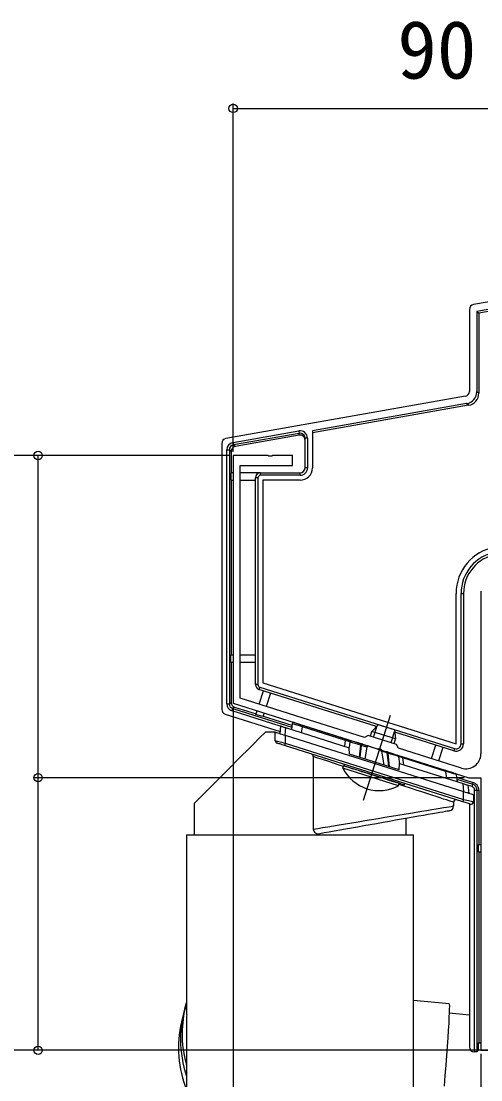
# Model space of a CAD drawing. Units: millimetres, scale not verified. Extents: x -700 to 700, y -1043 to 1037.
# Drawn here: x -533.4 to -440.6, y -422.2 to -208.6 of the extents above; entities that cross this region are included whole.
import ezdxf
from ezdxf.enums import TextEntityAlignment as Align

# ---------------------------------------------------------------- set-up
doc = ezdxf.new("R2010")
doc.units = ezdxf.units.MM
doc.header["$LTSCALE"] = 6
for name, color, linetype in [('0-3_YKK_11', 7, 'Continuous'), ('0-4_YKK_12', 2, 'Continuous'), ('0-5_YKK_13', 4, 'Continuous'), ('0-6_YKK_D', 6, 'Continuous')]:
    doc.layers.add(name, color=color, linetype=linetype)
doc.styles.add('ＭＳ ゴシック', font='')
doc.styles.get('ＭＳ ゴシック').set_extended_font_data('MS Gothic')

msp = doc.modelspace()

# ---------------------------------------------------------------- linework, layer by layer
at = {"layer": '0-3_YKK_11'}
msp.add_line((-440.6, -323.598), (-440.6, -356.415), dxfattribs=at)
msp.add_lwpolyline([(-444.502, -359.276), (-445.992, -358.806), (-449.818, -357.6), (-457.246, -355.258), (-457.637, -354.505), (-463.36, -352.701), (-464.112, -353.093), (-470.706, -351.014), (-475.22, -349.591), (-489.2, -345.183), (-489.2, -298.209), (-478.6, -298.209), (-478.6, -296.209), (-482.642, -296.209), (-482.825, -296.329), (-483.375, -296.329), (-483.558, -296.209), (-490.6, -296.209), (-490.6, -346.209), (-461.537, -355.373), (-461.326, -355.314), (-460.802, -355.479), (-460.663, -355.648), (-443.026, -361.209), (-440.6, -361.209), (-440.6, -416.209), (-438.6, -416.209)], dxfattribs=at)
msp.add_arc((-443.6, -356.415), 3, 252.5, 0.00001, dxfattribs=at)
at = {"layer": '0-4_YKK_12'}
msp.add_line((-458.935, -348.644), (-464.345, -365.803), dxfattribs=at)
at = {"layer": '0-5_YKK_13'}
for p, q in [((-407.85, -259.743), (-442.081, -265.779)), ((-407.59, -261.22), (-441.406, -267.183)), ((-442.906, -266.762), (-442.906, -283.299)), ((-441.406, -267.183), (-441.008, -267.516)), ((-441.406, -267.183), (-441.406, -283.301)), ((-441.008, -267.516), (-441.008, -283.635)), ((-441.406, -283.301), (-441.008, -283.635)), ((-443.731, -284.282), (-492.081, -292.807)), ((-443.468, -285.759), (-474.6, -291.248)), ((-443.07, -286.092), (-474.6, -291.652)), ((-443.07, -286.092), (-443.468, -285.759)), ((-490.639, -293.599), (-477.36, -291.257)), ((-477.273, -292.123), (-490.183, -294.4)), ((-477.273, -292.123), (-477.273, -291.749)), ((-474.6, -291.248), (-474.6, -298.709)), ((-492.906, -293.79), (-492.906, -347.437)), ((-490.639, -293.599), (-490.552, -294.09)), ((-490.552, -294.09), (-490.183, -294.4)), ((-475.6, -292.737), (-476.1, -292.737)), ((-475.6, -292.737), (-475.6, -298.709)), ((-491.876, -346.316), (-491.876, -295.073)), ((-491.008, -295.383), (-491.377, -295.073)), ((-491.008, -295.383), (-491.008, -299.709)), ((-491.1, -299.709), (-491.1, -301.209)), ((-490.6, -299.709), (-491.1, -299.709)), ((-485.1, -299.709), (-489.2, -299.709)), ((-485.6, -300.709), (-486.1, -300.709)), ((-485.6, -300.709), (-485.6, -342.445)), ((-477.1, -300.209), (-485.1, -300.209)), ((-477.1, -300.209), (-477.1, -299.709)), ((-491.1, -301.209), (-490.6, -301.209)), ((-491.008, -301.209), (-491.008, -336.444)), ((-489.2, -301.209), (-486.1, -301.209)), ((-444.6, -354.375), (-444.6, -324.063)), ((-444.6, -324.063), (-444.1, -324.063)), ((-444.1, -324.063), (-444.1, -354.375)), ((-491.1, -337.944), (-491.1, -336.444)), ((-491.1, -336.444), (-490.6, -336.444)), ((-489.2, -336.444), (-486.1, -336.444)), ((-490.6, -337.944), (-491.1, -337.944)), ((-491.008, -337.944), (-491.008, -346.045)), ((-486.1, -337.944), (-489.2, -337.944)), ((-485.25, -342.922), (-485.401, -343.399)), ((-461.65, -350.887), (-485.401, -343.399)), ((-485.372, -346.39), (-484.516, -343.678)), ((-485.25, -342.922), (-445.901, -355.329)), ((-483.086, -344.129), (-483.941, -346.841)), ((-491.876, -346.316), (-491.377, -346.316)), ((-491.377, -346.316), (-491.008, -346.045)), ((-490.31, -346.997), (-490.679, -347.268)), ((-490.31, -346.997), (-485.992, -348.359)), ((-486.02, -348.446), (-485.793, -347.725)), ((-484.589, -348.897), (-486.02, -348.446)), ((-484.362, -348.176), (-484.589, -348.897)), ((-482.1, -352.035), (-484.1, -352.035)), ((-482.1, -353.765), (-482.1, -352.035)), ((-481.146, -352.336), (-481.012, -350.805)), ((-480.016, -351.119), (-480.15, -352.65)), ((-480.016, -351.119), (-467.213, -355.156)), ((-478.68, -350.329), (-478.863, -351.483)), ((-476.786, -352.138), (-476.626, -350.964)), ((-467.914, -353.711), (-476.626, -350.964)), ((-476.279, -350.725), (-467.558, -353.474)), ((-462.883, -352.851), (-462.582, -351.898)), ((-461.308, -350.517), (-462.582, -351.898)), ((-462.259, -353.048), (-461.54, -350.768)), ((-458.065, -351.539), (-461.308, -350.517)), ((-458.738, -354.158), (-458.02, -351.879)), ((-458.065, -351.539), (-457.814, -353.401)), ((-480.1, -352.666), (-480.1, -354.238)), ((-480.1, -352.666), (-444.1, -364.016)), ((-480.1, -354.238), (-444.1, -365.589)), ((-468.08, -354.883), (-467.914, -353.716)), ((-467.048, -353.989), (-467.914, -353.716)), ((-467.558, -353.474), (-466.685, -353.75)), ((-467.048, -353.989), (-467.219, -355.154)), ((-464.425, -354.462), (-463.158, -354.862)), ((-444.6, -354.375), (-444.1, -354.375)), ((-444.25, -366.066), (-480.25, -354.715)), ((-467.1, -356.45), (-467.213, -355.156)), ((-457.1, -359.603), (-467.1, -356.45)), ((-463.598, -355.069), (-464.762, -354.701)), ((-463.598, -355.069), (-464.044, -357.414)), ((-463.158, -354.862), (-460.937, -355.562)), ((-460.937, -355.562), (-459.663, -355.964)), ((-460.678, -355.831), (-460.161, -358.638)), ((-459.498, -356.203), (-460.678, -355.831)), ((-450.561, -357.366), (-449.706, -354.653)), ((-448.275, -355.105), (-449.13, -357.817)), ((-474.441, -356.95), (-474.441, -371.593)), ((-468.2, -358.515), (-468.2, -358.829)), ((-457.41, -356.674), (-456.537, -356.95)), ((-456.356, -357.187), (-457.223, -356.913)), ((-457.223, -356.913), (-456.998, -358.433)), ((-456.537, -356.95), (-447.816, -359.699)), ((-456.145, -358.646), (-456.355, -357.191)), ((-447.643, -359.938), (-456.355, -357.191)), ((-457.067, -362.34), (-468.321, -358.791)), ((-447.439, -361.391), (-447.643, -359.938)), ((-445.595, -360.573), (-445.362, -362.046)), ((-457.22, -362.825), (-457.067, -362.34)), ((-456, -362.676), (-456, -362.361)), ((-445.508, -361.123), (-442.121, -362.191)), ((-445.444, -361.53), (-442.232, -362.543)), ((-444.05, -364.032), (-444.191, -362.415)), ((-443.195, -362.729), (-443.054, -364.346)), ((-442.382, -363.019), (-443.192, -362.764)), ((-442.382, -363.019), (-442.232, -362.543)), ((-442.232, -362.543), (-442.121, -362.191)), ((-444.1, -365.589), (-444.1, -364.016)), ((-442.1, -364.647), (-442.1, -366.062)), ((-441.876, -416.515), (-441.876, -363.709)), ((-498.45, -366.385), (-498.45, -372.744)), ((-446.1, -366.165), (-446.1, -366.908)), ((-442.906, -366.49), (-442.906, -415.517)), ((-455.75, -369.448), (-455.75, -372.744)), ((-500, -372.744), (-500, -408.614)), ((-500, -372.744), (-454.2, -372.744)), ((-498.45, -372.744), (-474.441, -372.744)), ((-474.441, -372.744), (-455.75, -372.744)), ((-454.2, -440.744), (-454.2, -372.744)), ((-441.1, -376.209), (-441.1, -374.709)), ((-441.1, -374.709), (-440.6, -374.709)), ((-440.6, -376.209), (-441.1, -376.209)), ((-441.008, -376.209), (-441.008, -414.618)), ((-500, -406.396), (-500.315, -407.74)), ((-447.013, -406.818), (-454.2, -406.189)), ((-500.654, -408.747), (-501.062, -410.49)), ((-500, -409.557), (-500, -440.744)), ((-442.906, -409.084), (-446.993, -408.727)), ((-441.377, -416.486), (-441.1, -416.209)), ((-441.1, -414.709), (-441.008, -414.618)), ((-441.1, -416.209), (-441.1, -414.709)), ((-441.1, -414.709), (-440.6, -414.709)), ((-438.1, -416.209), (-441.1, -416.209)), ((-441.008, -414.618), (-440.6, -414.618)), ((-441.908, -416.515), (-441.876, -416.515))]:
    msp.add_line(p, q, dxfattribs=at)
for points in [[(-339.585, -249.54), (-341.062, -249.8), (-341.136, -249.906), (-441.008, -267.516)], [(-477.36, -291.257), (-477.273, -291.749), (-490.552, -294.09)], [(-475.6, -298.709), (-476.1, -298.709), (-476.1, -292.737)], [(-491.876, -295.073), (-491.377, -295.073), (-491.377, -346.316)], [(-485.6, -342.445), (-486.1, -342.445), (-486.1, -300.709)], [(-485.1, -300.209), (-485.1, -299.709), (-477.1, -299.709)], [(-477.1, -301.209), (-484.6, -301.209), (-484.6, -342.079), (-445.6, -354.375), (-445.6, -324.063)], [(-490.829, -347.744), (-490.679, -347.268), (-481.1, -350.288), (-478.789, -351.017)], [(-481.015, -350.838), (-481.1, -350.811), (-490.829, -347.744)], [(-492.208, -348.389), (-482.197, -351.545), (-481.107, -351.889)], [(-484.562, -348.81), (-481.1, -349.901), (-478.731, -350.648)], [(-478.293, -350.09), (-478.232, -350.109), (-478.048, -350.167), (-477.757, -350.259), (-477.353, -350.386), (-476.279, -350.725)], [(-484.1, -352.035), (-485.333, -353.268), (-486.535, -354.47), (-487.7, -355.635), (-488.825, -356.76), (-489.905, -357.84), (-490.937, -358.872), (-491.915, -359.85), (-492.837, -360.772), (-493.698, -361.633), (-494.496, -362.431), (-495.228, -363.163), (-495.89, -363.825), (-496.481, -364.416), (-496.997, -364.932), (-497.438, -365.373), (-497.8, -365.735), (-498.084, -366.019), (-498.287, -366.222), (-498.409, -366.344), (-498.45, -366.385)], [(-482.1, -352.035), (-482.07, -352.045), (-481.979, -352.073), (-481.832, -352.119), (-481.632, -352.183), (-481.386, -352.26), (-481.1, -352.35), (-480.784, -352.45), (-480.447, -352.556), (-480.1, -352.666)], [(-481.012, -350.805), (-480.997, -350.81), (-480.952, -350.824), (-480.878, -350.847), (-480.778, -350.879), (-480.655, -350.918), (-480.513, -350.963), (-480.355, -351.012), (-480.188, -351.065), (-480.016, -351.119)], [(-476.626, -350.964), (-476.626, -350.964), (-477.219, -350.78), (-477.72, -350.625), (-478.13, -350.499), (-478.43, -350.406), (-478.669, -350.332), (-478.68, -350.329)], [(-458.114, -354.355), (-457.814, -353.401), (-462.582, -351.898)], [(-445.901, -355.329), (-446.051, -355.806), (-457.998, -352.039)], [(-482.1, -353.765), (-482.07, -353.773), (-481.979, -353.794), (-481.832, -353.829), (-481.632, -353.876), (-481.386, -353.934), (-481.1, -354.002), (-480.784, -354.077), (-480.447, -354.156), (-480.1, -354.238)], [(-480.1, -354.238), (-480.129, -354.331), (-480.158, -354.421), (-480.184, -354.503), (-480.206, -354.576), (-480.225, -354.635), (-480.239, -354.679), (-480.247, -354.706), (-480.25, -354.715), (-480.511, -354.633), (-480.763, -354.553), (-481, -354.479), (-481.215, -354.411), (-481.399, -354.353), (-481.549, -354.306), (-481.66, -354.271), (-481.728, -354.249), (-481.75, -354.242)], [(-464.888, -354.629), (-464.888, -354.629), (-465.289, -354.51), (-465.95, -354.314), (-466.509, -354.149), (-467.048, -353.989), (-467.048, -353.989)], [(-466.685, -353.75), (-466.179, -353.909), (-465.661, -354.073), (-465.031, -354.271), (-464.625, -354.399)], [(-464.858, -354.639), (-464.838, -354.584), (-464.813, -354.533), (-464.784, -354.488), (-464.752, -354.451), (-464.719, -354.422), (-464.686, -354.404), (-464.654, -354.396), (-464.625, -354.399)], [(-464.425, -354.462), (-464.469, -354.448), (-464.625, -354.399)], [(-465.125, -357.073), (-464.994, -355.873), (-464.858, -354.639)], [(-464.762, -354.701), (-464.828, -355.294), (-464.959, -356.478), (-465.028, -357.103)], [(-464.858, -354.639), (-464.888, -354.629), (-464.888, -354.629)], [(-464.858, -354.639), (-464.783, -354.686), (-464.762, -354.701)], [(-459.477, -356.023), (-459.539, -356.003), (-459.663, -355.964)], [(-459.498, -356.203), (-459.434, -356.241), (-459.402, -356.262)], [(-459.174, -358.949), (-459.327, -357.651), (-459.498, -356.203)], [(-459.477, -356.023), (-459.455, -356.033), (-459.437, -356.05), (-459.421, -356.074), (-459.409, -356.103), (-459.401, -356.138), (-459.397, -356.176), (-459.397, -356.218), (-459.402, -356.262)], [(-459.477, -356.023), (-459.058, -356.155), (-458.445, -356.348), (-457.912, -356.516), (-457.41, -356.674)], [(-459.366, -356.273), (-459.366, -356.273), (-459.402, -356.262)], [(-459.402, -356.262), (-459.238, -357.651), (-459.083, -358.978)], [(-457.223, -356.913), (-457.223, -356.913), (-457.753, -356.755), (-458.306, -356.589), (-458.961, -356.394), (-459.366, -356.273), (-459.366, -356.273)], [(-468.363, -358.926), (-469.177, -358.661), (-470.363, -358.275), (-471.491, -357.909), (-472.551, -357.564), (-473.537, -357.244), (-474.441, -356.95)], [(-457.1, -359.603), (-456.993, -358.378), (-444.191, -362.415)], [(-457.22, -362.825), (-468.474, -359.277), (-468.321, -358.791)], [(-468.2, -358.829), (-468.186, -358.834), (-468.078, -358.868), (-467.862, -358.936), (-467.544, -359.036), (-467.129, -359.167), (-466.624, -359.326), (-466.038, -359.511), (-465.382, -359.718), (-464.668, -359.943), (-463.907, -360.183), (-463.115, -360.433), (-462.304, -360.688), (-461.489, -360.945), (-460.686, -361.198), (-459.908, -361.444), (-459.168, -361.677), (-458.482, -361.893), (-457.859, -362.09), (-457.313, -362.262), (-456.852, -362.407), (-456.484, -362.523), (-456.217, -362.608), (-456.054, -362.659), (-456, -362.676)], [(-447.816, -359.699), (-447.19, -359.896), (-446.671, -360.06), (-446.283, -360.182), (-446.006, -360.27), (-445.801, -360.334)], [(-445.595, -360.573), (-445.803, -360.509), (-446.083, -360.422), (-446.48, -360.299), (-447.349, -360.029), (-447.643, -359.938), (-447.643, -359.938)], [(-446.1, -366.165), (-446.157, -366.146), (-446.328, -366.091), (-446.612, -365.998), (-447.006, -365.87), (-447.508, -365.707), (-448.115, -365.51), (-448.821, -365.28), (-449.622, -365.02), (-450.512, -364.73), (-451.485, -364.414), (-452.534, -364.073), (-453.651, -363.709), (-454.829, -363.327), (-456.058, -362.927), (-457.141, -362.575)], [(-444.191, -362.415), (-443.995, -362.477), (-443.808, -362.536), (-443.635, -362.59), (-443.485, -362.637), (-443.362, -362.676), (-443.27, -362.705), (-443.214, -362.723), (-443.195, -362.729)], [(-444.1, -364.016), (-443.753, -364.126), (-443.416, -364.232), (-443.1, -364.332), (-442.814, -364.422), (-442.568, -364.499), (-442.368, -364.562), (-442.221, -364.609), (-442.13, -364.637), (-442.1, -364.647)], [(-441.876, -363.709), (-441.377, -363.709), (-441.377, -416.486), (-441.876, -416.515)], [(-441.377, -363.709), (-441.008, -363.709), (-441.008, -374.709)], [(-474.441, -371.593), (-473.537, -371.443), (-472.551, -371.28), (-471.491, -371.105), (-470.363, -370.919), (-469.177, -370.722), (-467.94, -370.518), (-466.661, -370.307), (-465.35, -370.09), (-464.015, -369.869), (-462.667, -369.646), (-461.315, -369.423), (-459.969, -369.2), (-458.637, -368.98), (-457.33, -368.764), (-456.058, -368.554), (-454.829, -368.351), (-453.651, -368.156), (-452.534, -367.971), (-451.485, -367.798), (-450.512, -367.637), (-449.622, -367.49), (-448.821, -367.357), (-448.115, -367.241), (-447.508, -367.14), (-447.006, -367.057), (-446.612, -366.992), (-446.328, -366.945), (-446.157, -366.917), (-446.1, -366.908)], [(-444.1, -365.589), (-444.129, -365.682), (-444.158, -365.772), (-444.184, -365.854), (-444.206, -365.926), (-444.225, -365.986), (-444.239, -366.03), (-444.247, -366.057), (-444.25, -366.066)], [(-442.75, -366.539), (-442.773, -366.532), (-442.841, -366.51), (-442.951, -366.476), (-443.101, -366.428), (-443.286, -366.37), (-443.5, -366.302), (-443.737, -366.228), (-443.99, -366.148), (-444.25, -366.066)], [(-444.1, -365.589), (-443.753, -365.671), (-443.416, -365.751), (-443.1, -365.826), (-442.814, -365.893), (-442.568, -365.951), (-442.368, -365.999), (-442.221, -366.034), (-442.13, -366.055), (-442.1, -366.062)], [(-446.926, -367.892), (-446.982, -367.902), (-447.149, -367.932), (-447.425, -367.98), (-447.809, -368.048), (-448.298, -368.134), (-448.889, -368.238), (-449.576, -368.36), (-450.355, -368.497), (-451.219, -368.649), (-452.164, -368.816), (-453.181, -368.995), (-454.262, -369.186), (-455.401, -369.387), (-456.588, -369.596), (-457.815, -369.812), (-459.073, -370.034), (-460.351, -370.26), (-461.641, -370.487), (-462.934, -370.715), (-464.219, -370.942), (-465.487, -371.165), (-466.728, -371.384), (-467.934, -371.597), (-469.095, -371.801), (-470.203, -371.997), (-471.249, -372.181), (-472.226, -372.354), (-473.127, -372.512)], [(-447.014, -406.817), (-446.977, -406.931), (-446.961, -407.27), (-446.964, -407.831), (-446.989, -408.609), (-447.033, -409.596), (-447.096, -410.782), (-447.179, -412.155), (-447.28, -413.702), (-447.398, -415.407), (-447.533, -417.253), (-447.681, -419.223), (-447.844, -421.296), (-448.017, -423.452)]]:
    msp.add_lwpolyline(points, dxfattribs=at)
for centre, radius, start, end in [((-477.093, -292.726), 1.493, 359.57947, 100.29308), ((-477.101, -292.735), 1.001, 359.86398, 99.9001), ((-490.391, -295.063), 1.486, 99.62426, 180.37576), ((-490.382, -295.071), 0.995, 99.86961, 180.13065), ((-477.1, -298.709), 2.5, 270, 0), ((-477.1, -298.709), 1.5, 270, 0), ((-477.1, -298.709), 1, 270, 0), ((-485.1, -300.709), 1, 90, 180), ((-485.1, -300.709), 0.5, 90, 180), ((-436.1, -324.063), 9.5, 100, 180), ((-436.1, -324.063), 8.5, 100, 180), ((-436.1, -324.063), 8, 100, 180), ((-485.1, -342.445), 1, 180, 252.5), ((-485.1, -342.445), 0.5, 180, 252.5), ((-490.389, -346.323), 1.487, 179.72019, 252.77987), ((-490.381, -346.318), 0.996, 179.89308, 252.6069), ((-478.384, -350.376), 0.3, 72.5, 171), ((-476.342, -351.005), 0.287, 77.45371, 171.81592), ((-481.6, -353.765), 0.5, 180, 252.5), ((-466.759, -354.032), 0.292, 75.29019, 171.44306), ((-464.481, -354.741), 0.284, 78.70053, 172.03342), ((-445.6, -354.375), 1.5, 252.5, 0), ((-445.6, -354.375), 1, 252.5, 0), ((-475.044, -356.99), 0.604, 3.79476, 75.40029), ((-459.752, -356.201), 0.254, 359.64007, 69.53166), ((-457.498, -356.936), 0.276, 4.65884, 71.33931), ((-461.12, -355.575), 8.232, 206.7189, 298.2811), ((-447.904, -359.945), 0.261, 1.43041, 70.23903), ((-445.892, -360.62), 0.3, 9, 72.5), ((-442.6, -363.709), 0.724, 14.37639, 72.5), ((-442.6, -363.709), 1.223, 19.26241, 72.5), ((-442.6, -363.709), 1.592, 27.7683, 72.5), ((-442.6, -363.709), 1.592, 0, 27.7683), ((-442.6, -363.709), 0.724, 0, 14.37639), ((-442.6, -363.709), 1.223, 0, 19.26241), ((-447.1, -366.908), 1, 280, 0), ((-445.6, -366.165), 0.5, 72.5, 180), ((-442.6, -366.062), 0.5, 252.5, 0), ((-473.411, -371.52), 1.032, 184.03424, 285.96133), ((-478.42, -413.957), 22.836, 161.44915, 199.09086), ((-478.177, -412.927), 22.738, 166.81361, 196.3052), ((-478.823, -415.7), 22.842, 166.81473, 202.00881)]:
    msp.add_arc(centre, radius, start, end, dxfattribs=at)
for centre, major_axis, ratio, start_param, end_param in [((-441.904, -266.765), (-0.768, 0.645), 0.996828, 5.5866177, 6.9797529), ((-443.908, -283.296), (0.768, -0.645), 0.996828, 5.5866177, 6.9797529), ((-443.91, -283.293), (1.921, -1.612), 0.996828, 5.5866177, 6.9797529), ((-443.513, -283.627), (1.921, -1.612), 0.996828, 5.5866177, 6.9797529), ((-477.1, -293.11), (0, -1.002), 0.998077, 1.5707963, 3.3157967), ((-491.904, -293.793), (-0.768, 0.645), 0.996828, 5.5866177, 6.9797529), ((-490.006, -295.386), (-0.768, 0.645), 0.996828, 5.5866177, 6.9797529), ((-491.904, -347.434), (-0.809, -0.593), 0.997136, 5.6518704, 6.9145002), ((-490.006, -346.043), (-0.809, -0.593), 0.997136, 5.6518704, 6.9145002), ((-466.762, -354.04), (1.15, -0.335), 0.249453, 3.1601961, 3.1772726), ((-467.649, -353.76), (0.09, 0.286), 0.897608, 6.2831853, 7.9616561), ((-463.248, -355.148), (-0.342, 0.108), 0.835557, 4.712389, 6.3814954), ((-461.027, -355.848), (-0.342, 0.108), 0.835557, 3.5584763, 4.712389), ((-456.627, -357.236), (0.09, 0.286), 0.897608, 5.1534679, 6.2831853), ((-455.368, -357.633), (0.982, -0.483), 0.231503, 3.2832882, 3.2988919), ((-443.908, -364.668), (0.809, 0.593), 0.997136, 5.9414775, 6.2403915), ((-477.1, -409.044), (22.773, -2.633), 0.914152, 3.2469134, 3.2674233), ((-477.1, -409.044), (2.874, 24.852), 0.914152, 1.6761171, 1.696627), ((-441.904, -415.513), (-0.71, -0.71), 0.99628, 5.4996506, 7.06672)]:
    msp.add_ellipse(centre, major_axis=major_axis, ratio=ratio, start_param=start_param, end_param=end_param, dxfattribs=at)
at = {"layer": '0-6_YKK_D'}
for p, q in [((-490.6, -295.509), (-490.6, -225.209)), ((-490.6, -226.209), (-400.6, -226.209)), ((-491.3, -296.209), (-561, -296.209)), ((-491.3, -296.209), (-531, -296.209)), ((-530, -361.209), (-530, -296.209)), ((-490.6, -346.989), (-490.6, -567.21)), ((-443.98, -361.209), (-531, -361.209)), ((-443.98, -361.209), (-531, -361.209)), ((-530, -416.209), (-530, -361.209)), ((-441.3, -416.209), (-561, -416.209)), ((-441.3, -416.209), (-561, -416.209)), ((-441.3, -416.209), (-531, -416.209)), ((-440.6, -416.909), (-440.6, -537.21))]:
    msp.add_line(p, q, dxfattribs=at)
for centre in [(-490.6, -226.209), (-530, -296.209), (-530, -361.209), (-530, -361.209), (-530, -416.209)]:
    msp.add_circle(centre, 0.85, dxfattribs=at)

# ---------------------------------------------------------------- texts
at = {"layer": '0-6_YKK_D', "style": 'ＭＳ ゴシック'}
msp.add_text('90', height=11.73, dxfattribs=at).set_placement((-457.464, -223.709), align=Align.BOTTOM_LEFT)

doc.saveas('drawing.dxf')
